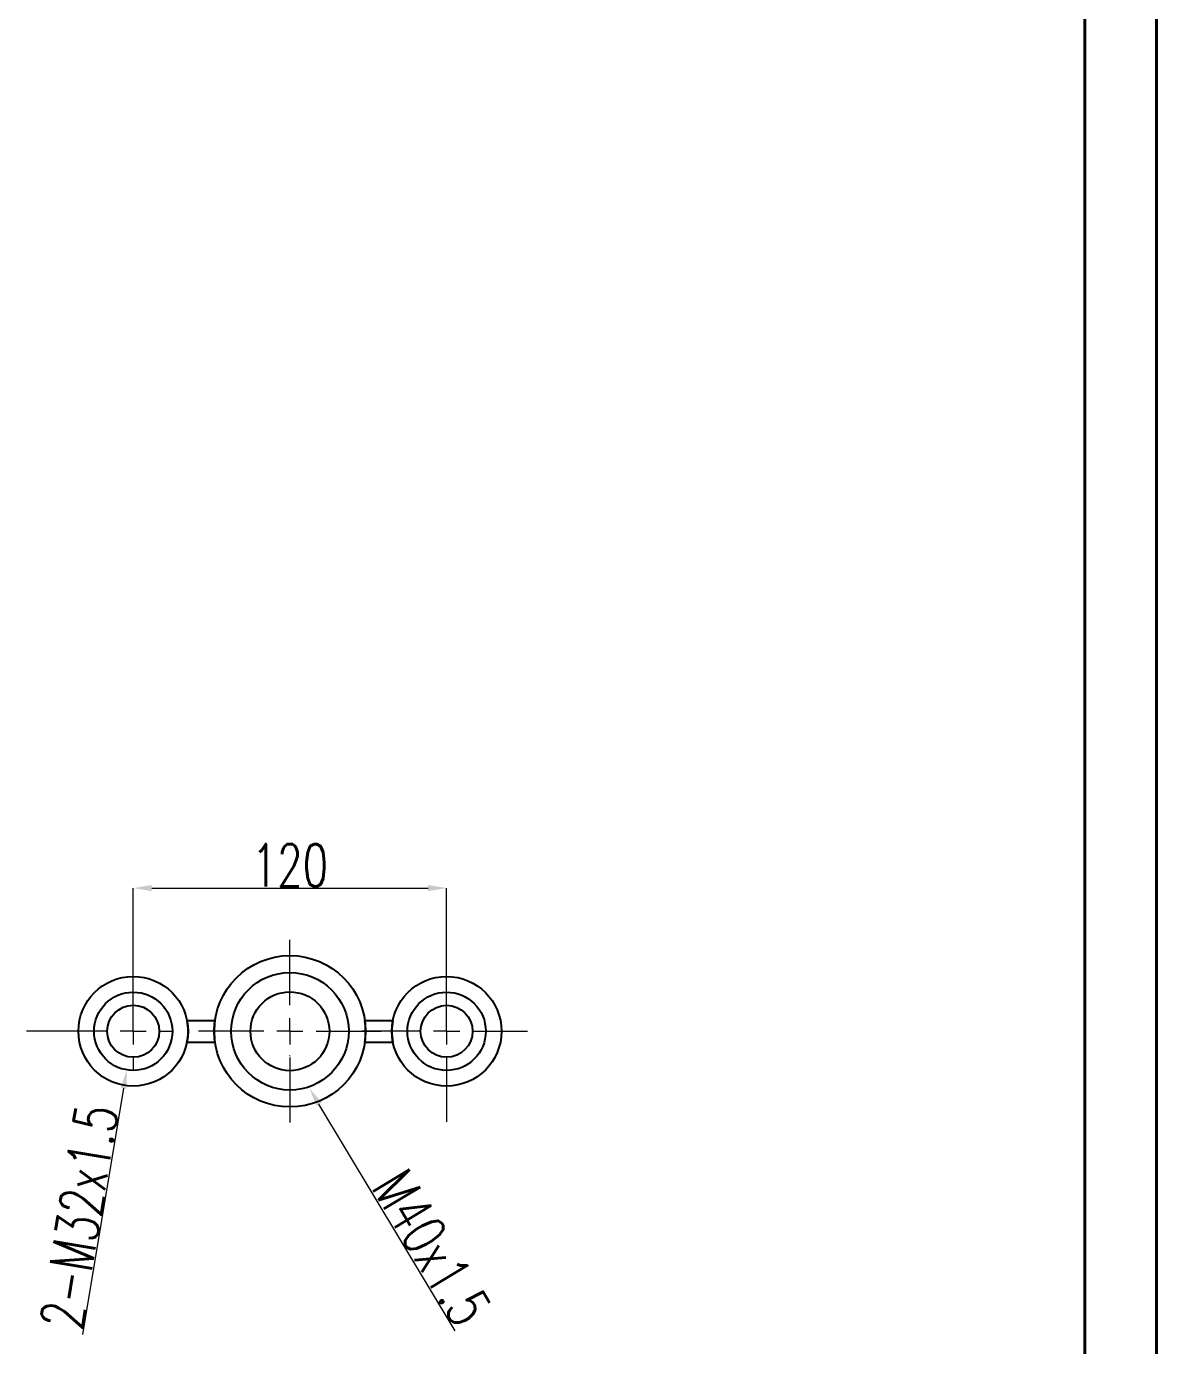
# Model space of a CAD drawing. Header units: millimetres. Extents: x 1486 to 4728, y 464 to 2757.
# Drawn here: x 4120 to 4728, y 1335 to 2046 of the extents above; entities that cross this region are included whole.
import ezdxf

# ---------------------------------------------------------------- set-up
doc = ezdxf.new("R2010")
doc.units = ezdxf.units.MM
doc.linetypes.add('CENTER2', pattern=[28.575, 19.05, -3.175, 3.175, -3.175])
for name, color, linetype, lineweight in [('AM_BOR', 7, 'Continuous', 50), ('FORMAT', 7, 'Continuous', 18), ('中心线', 1, 'CENTER2', 13), ('标注', 3, 'Continuous', 13), ('粗实线', 7, 'Continuous', 40)]:
    doc.layers.add(name, color=color, linetype=linetype, lineweight=lineweight)
doc.styles.add('SLDTEXTSTYLE1', font='txt.shx', dxfattribs={"width": 0.7, "bigfont": 'gbcbig.shx'})
doc.dimstyles.new('SLDDIMSTYLE12', dxfattribs={"dimtxt": 12, "dimasz": 10, "dimexe": 0, "dimexo": 0.0625, "dimgap": 0.875, "dimtad": 1, "dimdec": 1, "dimlfac": 1.8, "dimrnd": 1e-09, "dimzin": 12, "dimdsep": 46, "dimtxsty": 'SLDTEXTSTYLE1', "dimcen": 0.09, "dimdle": 8.16, "dimclrd": 3, "dimclre": 3, "dimadec": 0, "dimazin": 3, "dimtfac": 1, "dimtdec": 1, "dimtofl": 0, "dimtmove": 0, "dimatfit": 3, "dimfxl": 0, "dimfrac": 2, "dimtolj": 1, "dimlwd": 5, "dimlwe": 5, "dimarcsym": 0})
doc.dimstyles.new('SLDDIMSTYLE12$0', dxfattribs={"dimtxt": 12, "dimasz": 10, "dimexe": 0, "dimexo": 0.0625, "dimgap": 0.875, "dimtad": 1, "dimdec": 1, "dimlfac": 1.8, "dimrnd": 1e-09, "dimzin": 12, "dimdsep": 46, "dimtxsty": 'SLDTEXTSTYLE1', "dimcen": 0.09, "dimdle": 8.16, "dimclrd": 3, "dimclre": 3, "dimadec": 0, "dimazin": 3, "dimtfac": 1, "dimtdec": 1, "dimtofl": 0, "dimtmove": 0, "dimatfit": 3, "dimfxl": 0, "dimfrac": 2, "dimtolj": 1, "dimlwd": 5, "dimlwe": 5, "dimarcsym": 0})

# ---------------------------------------------------------------- blocks, each defined once
blk = doc.blocks.new('rA3')
at = {"layer": '粗实线'}
for p, q in [((753.384, 124.26), (753.384, 421.26)), ((748.384, 129.26), (748.384, 416.26))]:
    blk.add_line(p, q, dxfattribs=at)
blk = doc.blocks.new('SW_CENTERMARKSYMBOL_14')
at = {"layer": 'FORMAT', "color": 0}
for p, q in [((0, 2), (0, 7)), ((-2, 0), (-7, 0)), ((0, 0), (-1, 0)), ((0, 0), (0, 1)), ((0, 0), (0, -1)), ((0, 0), (1, 0)), ((2, 0), (7, 0)), ((0, -2), (0, -7))]:
    blk.add_line(p, q, dxfattribs=at)
blk = doc.blocks.new('SW_CENTERMARKSYMBOL_15')
at = {"layer": 'FORMAT', "color": 0}
for p, q in [((0, 2), (0, 5)), ((-2, 0), (-6.49, 0)), ((0, 0), (-1, 0)), ((0, 0), (0, 1)), ((0, 0), (0, -1)), ((0, 0), (1, 0)), ((2, 0), (6.2, 0)), ((0, -2), (0, -6.94))]:
    blk.add_line(p, q, dxfattribs=at)
blk = doc.blocks.new('SW_CENTERMARKSYMBOL_16')
at = {"layer": 'FORMAT', "color": 0}
for p, q in [((0, 2), (0, 3)), ((-2, 0), (-8.18, 0)), ((0, 0), (-1, 0)), ((0, 0), (0, 1)), ((0, 0), (0, -1)), ((0, 0), (1, 0)), ((2, 0), (3, 0)), ((0, -2), (0, -3))]:
    blk.add_line(p, q, dxfattribs=at)
blk = doc.blocks.new('*D66')
at = {"layer": 'Defpoints', "color": 0, "transparency": 16777216}
for p in [(4346.03, 1581.58), (4177.28, 1504.41), (4346.03, 1504.41)]:
    blk.add_point(p, dxfattribs=at)
at = {"layer": '标注', "color": 3, "lineweight": 5, "transparency": 16777216}
blk.add_line((4177.28, 1504.47), (4177.28, 1581.58), dxfattribs=at)
at = {"layer": '标注', "color": 3, "linetype": 'Continuous', "lineweight": 5, "transparency": 16777216}
for p, q in [((4187.28, 1581.58), (4336.03, 1581.58)), ((4346.03, 1504.47), (4346.03, 1581.58))]:
    blk.add_line(p, q, dxfattribs=at)
at = {"layer": '标注', "color": 3, "transparency": 16777216}
for points in [[(4187.28, 1583.24), (4187.28, 1579.91), (4177.28, 1581.58)], [(4336.03, 1583.24), (4336.03, 1579.91), (4346.03, 1581.58)]]:
    blk.add_solid(points, dxfattribs=at)
at = {"layer": '标注', "color": 0, "transparency": 16777216, "insert": (4261.65, 1593.88), "char_height": 10, "attachment_point": 5, "style": 'SLDTEXTSTYLE1'}
blk.add_mtext('\\A1;{\\H2.28571x;120}', dxfattribs=at)
blk = doc.blocks.new('*D53')
at = {"layer": 'Defpoints', "color": 0, "transparency": 16777216}
for p in [(4177.28, 1504.41), (4173.82, 1483.6)]:
    blk.add_point(p, dxfattribs=at)
at = {"layer": '标注', "color": 3, "lineweight": 5, "transparency": 16777216}
for p, q in [((4177.19, 1504.41), (4177.37, 1504.41)), ((4177.28, 1504.32), (4177.28, 1504.5))]:
    blk.add_line(p, q, dxfattribs=at)
at = {"layer": '标注', "color": 3, "linetype": 'Continuous', "lineweight": 5, "transparency": 16777216}
blk.add_line((4150.14, 1341.14), (4172.18, 1473.73), dxfattribs=at)
at = {"layer": '标注', "color": 3, "transparency": 16777216}
blk.add_solid([(4170.53, 1474.01), (4173.82, 1473.46), (4173.82, 1483.6)], dxfattribs=at)
at = {"layer": '标注', "color": 0, "transparency": 16777216, "insert": (4148.21, 1404.52), "char_height": 10, "attachment_point": 5, "rotation": 80.56533, "style": 'SLDTEXTSTYLE1'}
blk.add_mtext('\\A1;{\\H2.28571x;2-M32x1.5}', dxfattribs=at)
blk = doc.blocks.new('*D54')
at = {"layer": 'Defpoints', "color": 0, "transparency": 16777216}
for p in [(4261.65, 1491.19), (4272.14, 1473.71)]:
    blk.add_point(p, dxfattribs=at)
at = {"layer": '标注', "color": 3, "lineweight": 5, "transparency": 16777216}
for p, q in [((4261.56, 1491.19), (4261.74, 1491.19)), ((4261.65, 1491.1), (4261.65, 1491.28))]:
    blk.add_line(p, q, dxfattribs=at)
at = {"layer": '标注', "color": 3, "linetype": 'Continuous', "lineweight": 5, "transparency": 16777216}
blk.add_line((4350.54, 1343.08), (4277.29, 1465.14), dxfattribs=at)
at = {"layer": '标注', "color": 3, "transparency": 16777216}
blk.add_solid([(4278.72, 1465.99), (4275.86, 1464.28), (4272.14, 1473.71)], dxfattribs=at)
at = {"layer": '标注', "color": 0, "transparency": 16777216, "insert": (4338, 1387.88), "char_height": 10, "attachment_point": 5, "rotation": 300.97017, "style": 'SLDTEXTSTYLE1'}
blk.add_mtext('\\A1;{\\H2.28571x;M40x1.5}', dxfattribs=at)

msp = doc.modelspace()

# ---------------------------------------------------------------- linework, layer by layer
at = {"layer": '粗实线', "color": 7, "linetype": 'ByBlock', "lineweight": 25}
for p, q in [((4221.271, 1510.117), (4206.25, 1510.117)), ((4317.052, 1510.117), (4302.03, 1510.117)), ((4206.214, 1498.517), (4221.297, 1498.517)), ((4302.004, 1498.517), (4317.088, 1498.517))]:
    msp.add_line(p, q, dxfattribs=at)
for centre, radius in [((4261.651, 1504.407), 40.781), ((4177.276, 1504.407), 29.531), ((4261.651, 1504.407), 31.641), ((4346.026, 1504.407), 29.531), ((4177.276, 1504.407), 21.094), ((4261.651, 1504.407), 21.24), ((4346.026, 1504.407), 21.094), ((4177.276, 1504.407), 14.024), ((4346.026, 1504.407), 13.988)]:
    msp.add_circle(centre, radius, dxfattribs=at)
for centre, radius, start, end in [((4177.276, 1504.407), 29.531, 348.495378, 11.148359), ((4261.651, 1504.407), 40.781, 171.95145, 188.304107), ((4261.651, 1504.407), 40.781, 351.695893, 8.04855), ((4346.026, 1504.407), 29.531, 168.851641, 191.504622)]:
    msp.add_arc(centre, radius, start, end, dxfattribs=at)

# ---------------------------------------------------------------- block references
at = {"layer": 'AM_BOR', "xscale": 7.720839843750002, "yscale": 7.720839843750002, "zscale": 7.720839843750002}
msp.add_blockref('rA3', (-1088.43, -495.446), dxfattribs=at)
at = {"layer": '中心线', "linetype": 'ByBlock', "xscale": 7.03125, "yscale": 7.03125, "zscale": 7.03125}
for name, p in [('SW_CENTERMARKSYMBOL_14', (4261.651, 1504.407)), ('SW_CENTERMARKSYMBOL_15', (4346.026, 1504.407)), ('SW_CENTERMARKSYMBOL_16', (4177.276, 1504.407))]:
    msp.add_blockref(name, p, dxfattribs=at)

# ---------------------------------------------------------------- dimensions: what is measured, and where the dimension line sits
at = {"layer": '标注'}
dim = msp.add_linear_dim(base=(4346.026, 1581.575), p1=(4177.276, 1504.407), p2=(4346.026, 1504.407), text='{\\H2.28571x;120}', dimstyle='SLDDIMSTYLE12$0', override={"dimtxt": 10, "dimtdec": 3, "dimtzin": 0}, dxfattribs=at)
dim.commit()
dim.dimension.update_dxf_attribs({"geometry": '*D66', "text_midpoint": (4261.651, 1593.879)})
dim = msp.add_radius_dim(center=(4177.276, 1504.407), mpoint=(4173.818, 1483.599), text='{\\H2.28571x;2-M32x1.5}', dimstyle='SLDDIMSTYLE12', override={"dimtxt": 10, "dimtdec": 3, "dimtzin": 0}, dxfattribs=at)
dim.commit()
dim.dimension.update_dxf_attribs({"geometry": '*D53', "text_midpoint": (4148.205, 1404.519)})
dim = msp.add_radius_dim(center=(4261.651, 1491.194), mpoint=(4272.144, 1473.711), text='{\\H2.28571x;M40x1.5}', dimstyle='SLDDIMSTYLE12', override={"dimtxt": 10, "dimtdec": 3, "dimtzin": 0}, dxfattribs=at)
dim.commit()
dim.dimension.update_dxf_attribs({"geometry": '*D54', "text_midpoint": (4327.452, 1381.553), "dimtype": 164})

doc.saveas('drawing.dxf')
